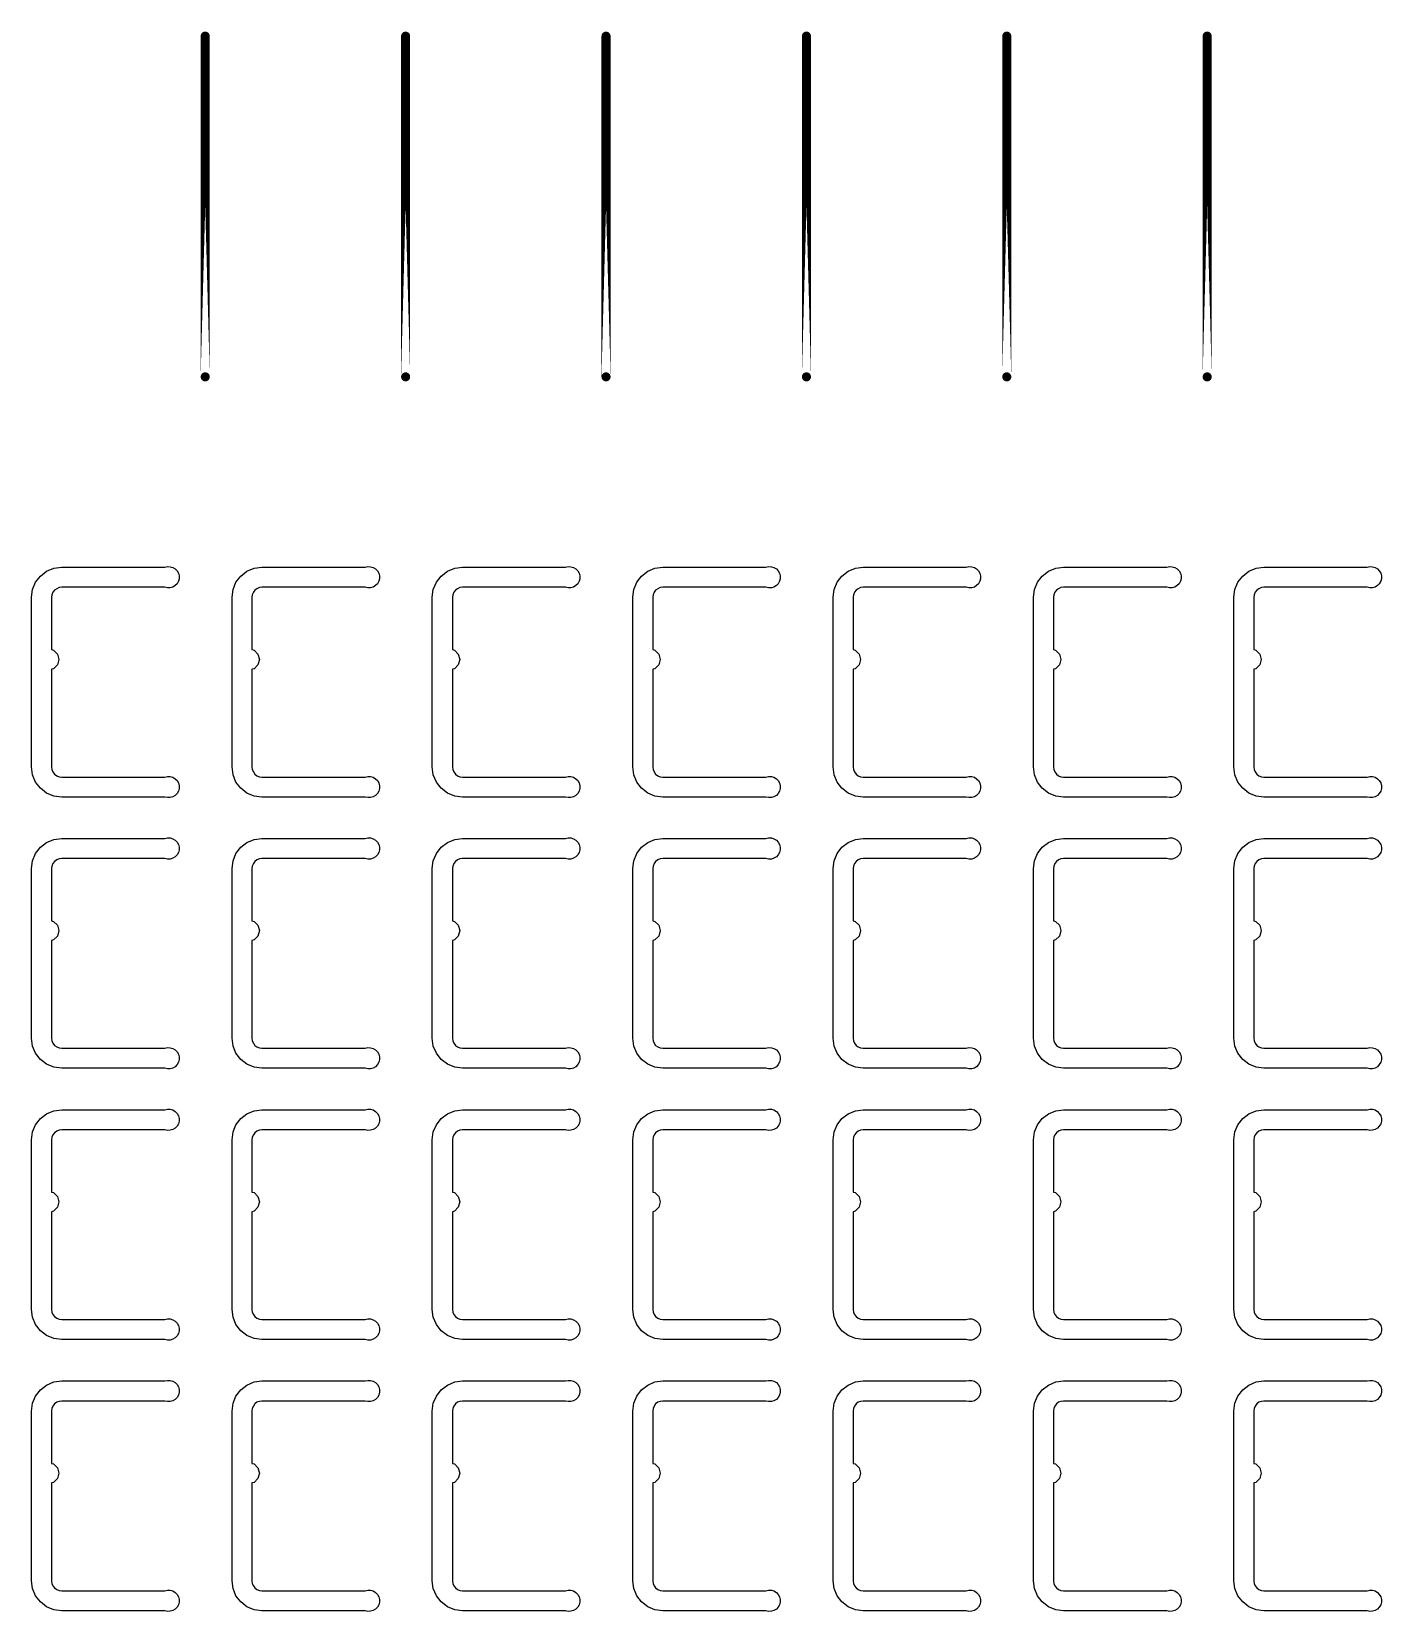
# Model space of a CAD drawing. Extents: x 11 to 212, y 11 to 212.
# Drawn here: x 143.2 to 155.09, y 161.53 to 175.44 of the extents above; entities that cross this region are included whole.
import ezdxf

# ---------------------------------------------------------------- set-up
doc = ezdxf.new("R2010")
doc.units = 0
doc.layers.get('0').update_dxf_attribs({"linetype": 'continuous'})
doc.layers.add('L4', color=7, linetype='continuous')

# ---------------------------------------------------------------- blocks, each defined once
blk = doc.blocks.new('cutlineendpoint')
at = {"const_width": 0.04}
blk.add_lwpolyline([(-0.02, 0, 1), (0.02, 0, 1)], format="xyb", close=True, dxfattribs=at)

msp = doc.modelspace()

# ---------------------------------------------------------------- linework, layer by layer
at = {"layer": 'L4', "const_width": 0.08}
for points in [[(144.729, 172.4), (144.729, 175.4)], [(146.494, 172.4), (146.494, 175.4)], [(148.259, 172.4), (148.259, 175.4)], [(150.024, 172.4), (150.024, 175.4)], [(151.788, 172.4), (151.788, 175.4)], [(153.553, 172.4), (153.553, 175.4)]]:
    msp.add_lwpolyline(points, close=True, dxfattribs=at)
at = {"layer": 'L4'}
for points in [[(144.373, 168.876), (144.397, 168.882), (144.421, 168.881), (144.444, 168.874), (144.464, 168.862), (144.481, 168.845), (144.493, 168.824), (144.499, 168.8), (144.499, 168.776), (144.493, 168.753), (144.481, 168.732), (144.464, 168.715), (144.444, 168.702), (144.421, 168.695), (144.397, 168.695), (144.373, 168.7), (143.465, 168.7), (143.396, 168.709), (143.332, 168.735), (143.278, 168.778), (143.235, 168.832), (143.209, 168.896), (143.2, 168.965), (143.2, 170.459), (143.209, 170.527), (143.235, 170.591), (143.278, 170.646), (143.332, 170.688), (143.396, 170.715), (143.465, 170.724), (144.373, 170.724), (144.397, 170.729), (144.421, 170.728), (144.444, 170.721), (144.464, 170.709), (144.481, 170.692), (144.493, 170.671), (144.499, 170.647), (144.499, 170.623), (144.493, 170.6), (144.481, 170.579), (144.464, 170.562), (144.444, 170.549), (144.421, 170.542), (144.397, 170.542), (144.373, 170.547), (143.465, 170.547), (143.442, 170.544), (143.421, 170.535), (143.402, 170.521), (143.388, 170.503), (143.379, 170.482), (143.376, 170.459), (143.376, 169.998), (143.394, 169.993), (143.429, 169.959), (143.441, 169.912), (143.429, 169.865), (143.394, 169.83), (143.376, 169.826), (143.376, 168.965), (143.379, 168.942), (143.388, 168.921), (143.402, 168.902), (143.421, 168.888), (143.442, 168.879), (143.465, 168.876)], [(146.138, 168.876), (146.161, 168.882), (146.185, 168.881), (146.209, 168.874), (146.229, 168.862), (146.246, 168.845), (146.258, 168.824), (146.264, 168.8), (146.264, 168.776), (146.258, 168.753), (146.246, 168.732), (146.229, 168.715), (146.209, 168.702), (146.185, 168.695), (146.161, 168.695), (146.138, 168.7), (145.229, 168.7), (145.161, 168.709), (145.097, 168.735), (145.042, 168.778), (145, 168.832), (144.974, 168.896), (144.965, 168.965), (144.965, 170.459), (144.974, 170.527), (145, 170.591), (145.042, 170.646), (145.097, 170.688), (145.161, 170.715), (145.229, 170.724), (146.138, 170.724), (146.161, 170.729), (146.185, 170.728), (146.209, 170.721), (146.229, 170.709), (146.246, 170.692), (146.258, 170.671), (146.264, 170.647), (146.264, 170.623), (146.258, 170.6), (146.246, 170.579), (146.229, 170.562), (146.209, 170.549), (146.185, 170.542), (146.161, 170.542), (146.138, 170.547), (145.229, 170.547), (145.207, 170.544), (145.185, 170.535), (145.167, 170.521), (145.153, 170.503), (145.144, 170.482), (145.141, 170.459), (145.141, 169.998), (145.159, 169.993), (145.193, 169.959), (145.206, 169.912), (145.193, 169.865), (145.159, 169.83), (145.141, 169.826), (145.141, 168.965), (145.144, 168.942), (145.153, 168.921), (145.167, 168.902), (145.185, 168.888), (145.207, 168.879), (145.229, 168.876)], [(147.903, 168.876), (147.926, 168.882), (147.95, 168.881), (147.973, 168.874), (147.994, 168.862), (148.011, 168.845), (148.023, 168.824), (148.029, 168.8), (148.029, 168.776), (148.023, 168.753), (148.011, 168.732), (147.994, 168.715), (147.973, 168.702), (147.95, 168.695), (147.926, 168.695), (147.903, 168.7), (146.994, 168.7), (146.926, 168.709), (146.862, 168.735), (146.807, 168.778), (146.765, 168.832), (146.738, 168.896), (146.729, 168.965), (146.729, 170.459), (146.738, 170.527), (146.765, 170.591), (146.807, 170.646), (146.862, 170.688), (146.926, 170.715), (146.994, 170.724), (147.903, 170.724), (147.926, 170.729), (147.95, 170.728), (147.973, 170.721), (147.994, 170.709), (148.011, 170.692), (148.023, 170.671), (148.029, 170.647), (148.029, 170.623), (148.023, 170.6), (148.011, 170.579), (147.994, 170.562), (147.973, 170.549), (147.95, 170.542), (147.926, 170.542), (147.903, 170.547), (146.994, 170.547), (146.971, 170.544), (146.95, 170.535), (146.932, 170.521), (146.918, 170.503), (146.909, 170.482), (146.906, 170.459), (146.906, 169.998), (146.924, 169.993), (146.958, 169.959), (146.971, 169.912), (146.958, 169.865), (146.924, 169.83), (146.906, 169.826), (146.906, 168.965), (146.909, 168.942), (146.918, 168.921), (146.932, 168.902), (146.95, 168.888), (146.971, 168.879), (146.994, 168.876)], [(149.667, 168.876), (149.691, 168.882), (149.715, 168.881), (149.738, 168.874), (149.759, 168.862), (149.775, 168.845), (149.787, 168.824), (149.793, 168.8), (149.793, 168.776), (149.787, 168.753), (149.775, 168.732), (149.759, 168.715), (149.738, 168.702), (149.715, 168.695), (149.691, 168.695), (149.667, 168.7), (148.759, 168.7), (148.69, 168.709), (148.626, 168.735), (148.572, 168.778), (148.53, 168.832), (148.503, 168.896), (148.494, 168.965), (148.494, 170.459), (148.503, 170.527), (148.53, 170.591), (148.572, 170.646), (148.626, 170.688), (148.69, 170.715), (148.759, 170.724), (149.667, 170.724), (149.691, 170.729), (149.715, 170.728), (149.738, 170.721), (149.759, 170.709), (149.775, 170.692), (149.787, 170.671), (149.793, 170.647), (149.793, 170.623), (149.787, 170.6), (149.775, 170.579), (149.759, 170.562), (149.738, 170.549), (149.715, 170.542), (149.691, 170.542), (149.667, 170.547), (148.759, 170.547), (148.736, 170.544), (148.715, 170.535), (148.696, 170.521), (148.682, 170.503), (148.674, 170.482), (148.671, 170.459), (148.671, 169.998), (148.688, 169.993), (148.723, 169.959), (148.735, 169.912), (148.723, 169.865), (148.688, 169.83), (148.671, 169.826), (148.671, 168.965), (148.674, 168.942), (148.682, 168.921), (148.696, 168.902), (148.715, 168.888), (148.736, 168.879), (148.759, 168.876)], [(151.432, 168.876), (151.455, 168.882), (151.48, 168.881), (151.503, 168.874), (151.523, 168.862), (151.54, 168.845), (151.552, 168.824), (151.558, 168.8), (151.558, 168.776), (151.552, 168.753), (151.54, 168.732), (151.523, 168.715), (151.503, 168.702), (151.48, 168.695), (151.455, 168.695), (151.432, 168.7), (150.524, 168.7), (150.455, 168.709), (150.391, 168.735), (150.336, 168.778), (150.294, 168.832), (150.268, 168.896), (150.259, 168.965), (150.259, 170.459), (150.268, 170.527), (150.294, 170.591), (150.336, 170.646), (150.391, 170.688), (150.455, 170.715), (150.524, 170.724), (151.432, 170.724), (151.455, 170.729), (151.48, 170.728), (151.503, 170.721), (151.523, 170.709), (151.54, 170.692), (151.552, 170.671), (151.558, 170.647), (151.558, 170.623), (151.552, 170.6), (151.54, 170.579), (151.523, 170.562), (151.503, 170.549), (151.48, 170.542), (151.455, 170.542), (151.432, 170.547), (150.524, 170.547), (150.501, 170.544), (150.479, 170.535), (150.461, 170.521), (150.447, 170.503), (150.438, 170.482), (150.435, 170.459), (150.435, 169.998), (150.453, 169.993), (150.487, 169.959), (150.5, 169.912), (150.487, 169.865), (150.453, 169.83), (150.435, 169.826), (150.435, 168.965), (150.438, 168.942), (150.447, 168.921), (150.461, 168.902), (150.479, 168.888), (150.501, 168.879), (150.524, 168.876)], [(153.197, 168.876), (153.22, 168.882), (153.244, 168.881), (153.267, 168.874), (153.288, 168.862), (153.305, 168.845), (153.317, 168.824), (153.323, 168.8), (153.323, 168.776), (153.317, 168.753), (153.305, 168.732), (153.288, 168.715), (153.267, 168.702), (153.244, 168.695), (153.22, 168.695), (153.197, 168.7), (152.288, 168.7), (152.22, 168.709), (152.156, 168.735), (152.101, 168.778), (152.059, 168.832), (152.033, 168.896), (152.024, 168.965), (152.024, 170.459), (152.033, 170.527), (152.059, 170.591), (152.101, 170.646), (152.156, 170.688), (152.22, 170.715), (152.288, 170.724), (153.197, 170.724), (153.22, 170.729), (153.244, 170.728), (153.267, 170.721), (153.288, 170.709), (153.305, 170.692), (153.317, 170.671), (153.323, 170.647), (153.323, 170.623), (153.317, 170.6), (153.305, 170.579), (153.288, 170.562), (153.267, 170.549), (153.244, 170.542), (153.22, 170.542), (153.197, 170.547), (152.288, 170.547), (152.265, 170.544), (152.244, 170.535), (152.226, 170.521), (152.212, 170.503), (152.203, 170.482), (152.2, 170.459), (152.2, 169.998), (152.218, 169.993), (152.252, 169.959), (152.265, 169.912), (152.252, 169.865), (152.218, 169.83), (152.2, 169.826), (152.2, 168.965), (152.203, 168.942), (152.212, 168.921), (152.226, 168.902), (152.244, 168.888), (152.265, 168.879), (152.288, 168.876)], [(154.961, 168.876), (154.985, 168.882), (155.009, 168.881), (155.032, 168.874), (155.053, 168.862), (155.069, 168.845), (155.081, 168.824), (155.087, 168.8), (155.087, 168.776), (155.081, 168.753), (155.069, 168.732), (155.053, 168.715), (155.032, 168.702), (155.009, 168.695), (154.985, 168.695), (154.961, 168.7), (154.053, 168.7), (153.984, 168.709), (153.921, 168.735), (153.866, 168.778), (153.824, 168.832), (153.797, 168.896), (153.788, 168.965), (153.788, 170.459), (153.797, 170.527), (153.824, 170.591), (153.866, 170.646), (153.921, 170.688), (153.984, 170.715), (154.053, 170.724), (154.961, 170.724), (154.985, 170.729), (155.009, 170.728), (155.032, 170.721), (155.053, 170.709), (155.069, 170.692), (155.081, 170.671), (155.087, 170.647), (155.087, 170.623), (155.081, 170.6), (155.069, 170.579), (155.053, 170.562), (155.032, 170.549), (155.009, 170.542), (154.985, 170.542), (154.961, 170.547), (154.053, 170.547), (154.03, 170.544), (154.009, 170.535), (153.991, 170.521), (153.977, 170.503), (153.968, 170.482), (153.965, 170.459), (153.965, 169.998), (153.982, 169.993), (154.017, 169.959), (154.029, 169.912), (154.017, 169.865), (153.982, 169.83), (153.965, 169.826), (153.965, 168.965), (153.968, 168.942), (153.977, 168.921), (153.991, 168.902), (154.009, 168.888), (154.03, 168.879), (154.053, 168.876)], [(144.373, 166.488), (144.397, 166.494), (144.421, 166.493), (144.444, 166.486), (144.464, 166.474), (144.481, 166.456), (144.493, 166.435), (144.499, 166.412), (144.499, 166.388), (144.493, 166.365), (144.481, 166.344), (144.464, 166.326), (144.444, 166.314), (144.421, 166.307), (144.397, 166.306), (144.373, 166.312), (143.465, 166.312), (143.396, 166.321), (143.332, 166.347), (143.278, 166.389), (143.235, 166.444), (143.209, 166.508), (143.2, 166.576), (143.2, 168.071), (143.209, 168.139), (143.235, 168.203), (143.278, 168.258), (143.332, 168.3), (143.396, 168.326), (143.465, 168.335), (144.373, 168.335), (144.397, 168.341), (144.421, 168.34), (144.444, 168.333), (144.464, 168.321), (144.481, 168.303), (144.493, 168.282), (144.499, 168.259), (144.499, 168.235), (144.493, 168.212), (144.481, 168.191), (144.464, 168.173), (144.444, 168.161), (144.421, 168.154), (144.397, 168.153), (144.373, 168.159), (143.465, 168.159), (143.442, 168.156), (143.421, 168.147), (143.402, 168.133), (143.388, 168.115), (143.379, 168.093), (143.376, 168.071), (143.376, 167.61), (143.394, 167.605), (143.429, 167.571), (143.441, 167.524), (143.429, 167.476), (143.394, 167.442), (143.376, 167.437), (143.376, 166.576), (143.379, 166.554), (143.388, 166.532), (143.402, 166.514), (143.421, 166.5), (143.442, 166.491), (143.465, 166.488)], [(146.138, 166.488), (146.161, 166.494), (146.185, 166.493), (146.209, 166.486), (146.229, 166.474), (146.246, 166.456), (146.258, 166.435), (146.264, 166.412), (146.264, 166.388), (146.258, 166.365), (146.246, 166.344), (146.229, 166.326), (146.209, 166.314), (146.185, 166.307), (146.161, 166.306), (146.138, 166.312), (145.229, 166.312), (145.161, 166.321), (145.097, 166.347), (145.042, 166.389), (145, 166.444), (144.974, 166.508), (144.965, 166.576), (144.965, 168.071), (144.974, 168.139), (145, 168.203), (145.042, 168.258), (145.097, 168.3), (145.161, 168.326), (145.229, 168.335), (146.138, 168.335), (146.161, 168.341), (146.185, 168.34), (146.209, 168.333), (146.229, 168.321), (146.246, 168.303), (146.258, 168.282), (146.264, 168.259), (146.264, 168.235), (146.258, 168.212), (146.246, 168.191), (146.229, 168.173), (146.209, 168.161), (146.185, 168.154), (146.161, 168.153), (146.138, 168.159), (145.229, 168.159), (145.207, 168.156), (145.185, 168.147), (145.167, 168.133), (145.153, 168.115), (145.144, 168.093), (145.141, 168.071), (145.141, 167.61), (145.159, 167.605), (145.193, 167.571), (145.206, 167.524), (145.193, 167.476), (145.159, 167.442), (145.141, 167.437), (145.141, 166.576), (145.144, 166.554), (145.153, 166.532), (145.167, 166.514), (145.185, 166.5), (145.207, 166.491), (145.229, 166.488)], [(147.903, 166.488), (147.926, 166.494), (147.95, 166.493), (147.973, 166.486), (147.994, 166.474), (148.011, 166.456), (148.023, 166.435), (148.029, 166.412), (148.029, 166.388), (148.023, 166.365), (148.011, 166.344), (147.994, 166.326), (147.973, 166.314), (147.95, 166.307), (147.926, 166.306), (147.903, 166.312), (146.994, 166.312), (146.926, 166.321), (146.862, 166.347), (146.807, 166.389), (146.765, 166.444), (146.738, 166.508), (146.729, 166.576), (146.729, 168.071), (146.738, 168.139), (146.765, 168.203), (146.807, 168.258), (146.862, 168.3), (146.926, 168.326), (146.994, 168.335), (147.903, 168.335), (147.926, 168.341), (147.95, 168.34), (147.973, 168.333), (147.994, 168.321), (148.011, 168.303), (148.023, 168.282), (148.029, 168.259), (148.029, 168.235), (148.023, 168.212), (148.011, 168.191), (147.994, 168.173), (147.973, 168.161), (147.95, 168.154), (147.926, 168.153), (147.903, 168.159), (146.994, 168.159), (146.971, 168.156), (146.95, 168.147), (146.932, 168.133), (146.918, 168.115), (146.909, 168.093), (146.906, 168.071), (146.906, 167.61), (146.924, 167.605), (146.958, 167.571), (146.971, 167.524), (146.958, 167.476), (146.924, 167.442), (146.906, 167.437), (146.906, 166.576), (146.909, 166.554), (146.918, 166.532), (146.932, 166.514), (146.95, 166.5), (146.971, 166.491), (146.994, 166.488)], [(149.667, 166.488), (149.691, 166.494), (149.715, 166.493), (149.738, 166.486), (149.759, 166.474), (149.775, 166.456), (149.787, 166.435), (149.793, 166.412), (149.793, 166.388), (149.787, 166.365), (149.775, 166.344), (149.759, 166.326), (149.738, 166.314), (149.715, 166.307), (149.691, 166.306), (149.667, 166.312), (148.759, 166.312), (148.69, 166.321), (148.626, 166.347), (148.572, 166.389), (148.53, 166.444), (148.503, 166.508), (148.494, 166.576), (148.494, 168.071), (148.503, 168.139), (148.53, 168.203), (148.572, 168.258), (148.626, 168.3), (148.69, 168.326), (148.759, 168.335), (149.667, 168.335), (149.691, 168.341), (149.715, 168.34), (149.738, 168.333), (149.759, 168.321), (149.775, 168.303), (149.787, 168.282), (149.793, 168.259), (149.793, 168.235), (149.787, 168.212), (149.775, 168.191), (149.759, 168.173), (149.738, 168.161), (149.715, 168.154), (149.691, 168.153), (149.667, 168.159), (148.759, 168.159), (148.736, 168.156), (148.715, 168.147), (148.696, 168.133), (148.682, 168.115), (148.674, 168.093), (148.671, 168.071), (148.671, 167.61), (148.688, 167.605), (148.723, 167.571), (148.735, 167.524), (148.723, 167.476), (148.688, 167.442), (148.671, 167.437), (148.671, 166.576), (148.674, 166.554), (148.682, 166.532), (148.696, 166.514), (148.715, 166.5), (148.736, 166.491), (148.759, 166.488)], [(151.432, 166.488), (151.455, 166.494), (151.48, 166.493), (151.503, 166.486), (151.523, 166.474), (151.54, 166.456), (151.552, 166.435), (151.558, 166.412), (151.558, 166.388), (151.552, 166.365), (151.54, 166.344), (151.523, 166.326), (151.503, 166.314), (151.48, 166.307), (151.455, 166.306), (151.432, 166.312), (150.524, 166.312), (150.455, 166.321), (150.391, 166.347), (150.336, 166.389), (150.294, 166.444), (150.268, 166.508), (150.259, 166.576), (150.259, 168.071), (150.268, 168.139), (150.294, 168.203), (150.336, 168.258), (150.391, 168.3), (150.455, 168.326), (150.524, 168.335), (151.432, 168.335), (151.455, 168.341), (151.48, 168.34), (151.503, 168.333), (151.523, 168.321), (151.54, 168.303), (151.552, 168.282), (151.558, 168.259), (151.558, 168.235), (151.552, 168.212), (151.54, 168.191), (151.523, 168.173), (151.503, 168.161), (151.48, 168.154), (151.455, 168.153), (151.432, 168.159), (150.524, 168.159), (150.501, 168.156), (150.479, 168.147), (150.461, 168.133), (150.447, 168.115), (150.438, 168.093), (150.435, 168.071), (150.435, 167.61), (150.453, 167.605), (150.487, 167.571), (150.5, 167.524), (150.487, 167.476), (150.453, 167.442), (150.435, 167.437), (150.435, 166.576), (150.438, 166.554), (150.447, 166.532), (150.461, 166.514), (150.479, 166.5), (150.501, 166.491), (150.524, 166.488)], [(153.197, 166.488), (153.22, 166.494), (153.244, 166.493), (153.267, 166.486), (153.288, 166.474), (153.305, 166.456), (153.317, 166.435), (153.323, 166.412), (153.323, 166.388), (153.317, 166.365), (153.305, 166.344), (153.288, 166.326), (153.267, 166.314), (153.244, 166.307), (153.22, 166.306), (153.197, 166.312), (152.288, 166.312), (152.22, 166.321), (152.156, 166.347), (152.101, 166.389), (152.059, 166.444), (152.033, 166.508), (152.024, 166.576), (152.024, 168.071), (152.033, 168.139), (152.059, 168.203), (152.101, 168.258), (152.156, 168.3), (152.22, 168.326), (152.288, 168.335), (153.197, 168.335), (153.22, 168.341), (153.244, 168.34), (153.267, 168.333), (153.288, 168.321), (153.305, 168.303), (153.317, 168.282), (153.323, 168.259), (153.323, 168.235), (153.317, 168.212), (153.305, 168.191), (153.288, 168.173), (153.267, 168.161), (153.244, 168.154), (153.22, 168.153), (153.197, 168.159), (152.288, 168.159), (152.265, 168.156), (152.244, 168.147), (152.226, 168.133), (152.212, 168.115), (152.203, 168.093), (152.2, 168.071), (152.2, 167.61), (152.218, 167.605), (152.252, 167.571), (152.265, 167.524), (152.252, 167.476), (152.218, 167.442), (152.2, 167.437), (152.2, 166.576), (152.203, 166.554), (152.212, 166.532), (152.226, 166.514), (152.244, 166.5), (152.265, 166.491), (152.288, 166.488)], [(154.961, 166.488), (154.985, 166.494), (155.009, 166.493), (155.032, 166.486), (155.053, 166.474), (155.069, 166.456), (155.081, 166.435), (155.087, 166.412), (155.087, 166.388), (155.081, 166.365), (155.069, 166.344), (155.053, 166.326), (155.032, 166.314), (155.009, 166.307), (154.985, 166.306), (154.961, 166.312), (154.053, 166.312), (153.984, 166.321), (153.921, 166.347), (153.866, 166.389), (153.824, 166.444), (153.797, 166.508), (153.788, 166.576), (153.788, 168.071), (153.797, 168.139), (153.824, 168.203), (153.866, 168.258), (153.921, 168.3), (153.984, 168.326), (154.053, 168.335), (154.961, 168.335), (154.985, 168.341), (155.009, 168.34), (155.032, 168.333), (155.053, 168.321), (155.069, 168.303), (155.081, 168.282), (155.087, 168.259), (155.087, 168.235), (155.081, 168.212), (155.069, 168.191), (155.053, 168.173), (155.032, 168.161), (155.009, 168.154), (154.985, 168.153), (154.961, 168.159), (154.053, 168.159), (154.03, 168.156), (154.009, 168.147), (153.991, 168.133), (153.977, 168.115), (153.968, 168.093), (153.965, 168.071), (153.965, 167.61), (153.982, 167.605), (154.017, 167.571), (154.029, 167.524), (154.017, 167.476), (153.982, 167.442), (153.965, 167.437), (153.965, 166.576), (153.968, 166.554), (153.977, 166.532), (153.991, 166.514), (154.009, 166.5), (154.03, 166.491), (154.053, 166.488)], [(144.373, 164.1), (144.397, 164.105), (144.421, 164.105), (144.444, 164.098), (144.464, 164.085), (144.481, 164.068), (144.493, 164.047), (144.499, 164.024), (144.499, 164), (144.493, 163.976), (144.481, 163.955), (144.464, 163.938), (144.444, 163.926), (144.421, 163.919), (144.397, 163.918), (144.373, 163.924), (143.465, 163.924), (143.396, 163.933), (143.332, 163.959), (143.278, 164.001), (143.235, 164.056), (143.209, 164.12), (143.2, 164.188), (143.2, 165.682), (143.209, 165.751), (143.235, 165.815), (143.278, 165.87), (143.332, 165.912), (143.396, 165.938), (143.465, 165.947), (144.373, 165.947), (144.397, 165.952), (144.421, 165.952), (144.444, 165.945), (144.464, 165.932), (144.481, 165.915), (144.493, 165.894), (144.499, 165.871), (144.499, 165.847), (144.493, 165.823), (144.481, 165.802), (144.464, 165.785), (144.444, 165.773), (144.421, 165.766), (144.397, 165.765), (144.373, 165.771), (143.465, 165.771), (143.442, 165.768), (143.421, 165.759), (143.402, 165.745), (143.388, 165.726), (143.379, 165.705), (143.376, 165.682), (143.376, 165.222), (143.394, 165.217), (143.429, 165.182), (143.441, 165.135), (143.429, 165.088), (143.394, 165.054), (143.376, 165.049), (143.376, 164.188), (143.379, 164.165), (143.388, 164.144), (143.402, 164.126), (143.421, 164.112), (143.442, 164.103), (143.465, 164.1)], [(146.138, 164.1), (146.161, 164.105), (146.185, 164.105), (146.209, 164.098), (146.229, 164.085), (146.246, 164.068), (146.258, 164.047), (146.264, 164.024), (146.264, 164), (146.258, 163.976), (146.246, 163.955), (146.229, 163.938), (146.209, 163.926), (146.185, 163.919), (146.161, 163.918), (146.138, 163.924), (145.229, 163.924), (145.161, 163.933), (145.097, 163.959), (145.042, 164.001), (145, 164.056), (144.974, 164.12), (144.965, 164.188), (144.965, 165.682), (144.974, 165.751), (145, 165.815), (145.042, 165.87), (145.097, 165.912), (145.161, 165.938), (145.229, 165.947), (146.138, 165.947), (146.161, 165.952), (146.185, 165.952), (146.209, 165.945), (146.229, 165.932), (146.246, 165.915), (146.258, 165.894), (146.264, 165.871), (146.264, 165.847), (146.258, 165.823), (146.246, 165.802), (146.229, 165.785), (146.209, 165.773), (146.185, 165.766), (146.161, 165.765), (146.138, 165.771), (145.229, 165.771), (145.207, 165.768), (145.185, 165.759), (145.167, 165.745), (145.153, 165.726), (145.144, 165.705), (145.141, 165.682), (145.141, 165.222), (145.159, 165.217), (145.193, 165.182), (145.206, 165.135), (145.193, 165.088), (145.159, 165.054), (145.141, 165.049), (145.141, 164.188), (145.144, 164.165), (145.153, 164.144), (145.167, 164.126), (145.185, 164.112), (145.207, 164.103), (145.229, 164.1)], [(147.903, 164.1), (147.926, 164.105), (147.95, 164.105), (147.973, 164.098), (147.994, 164.085), (148.011, 164.068), (148.023, 164.047), (148.029, 164.024), (148.029, 164), (148.023, 163.976), (148.011, 163.955), (147.994, 163.938), (147.973, 163.926), (147.95, 163.919), (147.926, 163.918), (147.903, 163.924), (146.994, 163.924), (146.926, 163.933), (146.862, 163.959), (146.807, 164.001), (146.765, 164.056), (146.738, 164.12), (146.729, 164.188), (146.729, 165.682), (146.738, 165.751), (146.765, 165.815), (146.807, 165.87), (146.862, 165.912), (146.926, 165.938), (146.994, 165.947), (147.903, 165.947), (147.926, 165.952), (147.95, 165.952), (147.973, 165.945), (147.994, 165.932), (148.011, 165.915), (148.023, 165.894), (148.029, 165.871), (148.029, 165.847), (148.023, 165.823), (148.011, 165.802), (147.994, 165.785), (147.973, 165.773), (147.95, 165.766), (147.926, 165.765), (147.903, 165.771), (146.994, 165.771), (146.971, 165.768), (146.95, 165.759), (146.932, 165.745), (146.918, 165.726), (146.909, 165.705), (146.906, 165.682), (146.906, 165.222), (146.924, 165.217), (146.958, 165.182), (146.971, 165.135), (146.958, 165.088), (146.924, 165.054), (146.906, 165.049), (146.906, 164.188), (146.909, 164.165), (146.918, 164.144), (146.932, 164.126), (146.95, 164.112), (146.971, 164.103), (146.994, 164.1)], [(149.667, 164.1), (149.691, 164.105), (149.715, 164.105), (149.738, 164.098), (149.759, 164.085), (149.775, 164.068), (149.787, 164.047), (149.793, 164.024), (149.793, 164), (149.787, 163.976), (149.775, 163.955), (149.759, 163.938), (149.738, 163.926), (149.715, 163.919), (149.691, 163.918), (149.667, 163.924), (148.759, 163.924), (148.69, 163.933), (148.626, 163.959), (148.572, 164.001), (148.53, 164.056), (148.503, 164.12), (148.494, 164.188), (148.494, 165.682), (148.503, 165.751), (148.53, 165.815), (148.572, 165.87), (148.626, 165.912), (148.69, 165.938), (148.759, 165.947), (149.667, 165.947), (149.691, 165.952), (149.715, 165.952), (149.738, 165.945), (149.759, 165.932), (149.775, 165.915), (149.787, 165.894), (149.793, 165.871), (149.793, 165.847), (149.787, 165.823), (149.775, 165.802), (149.759, 165.785), (149.738, 165.773), (149.715, 165.766), (149.691, 165.765), (149.667, 165.771), (148.759, 165.771), (148.736, 165.768), (148.715, 165.759), (148.696, 165.745), (148.682, 165.726), (148.674, 165.705), (148.671, 165.682), (148.671, 165.222), (148.688, 165.217), (148.723, 165.182), (148.735, 165.135), (148.723, 165.088), (148.688, 165.054), (148.671, 165.049), (148.671, 164.188), (148.674, 164.165), (148.682, 164.144), (148.696, 164.126), (148.715, 164.112), (148.736, 164.103), (148.759, 164.1)], [(151.432, 164.1), (151.455, 164.105), (151.48, 164.105), (151.503, 164.098), (151.523, 164.085), (151.54, 164.068), (151.552, 164.047), (151.558, 164.024), (151.558, 164), (151.552, 163.976), (151.54, 163.955), (151.523, 163.938), (151.503, 163.926), (151.48, 163.919), (151.455, 163.918), (151.432, 163.924), (150.524, 163.924), (150.455, 163.933), (150.391, 163.959), (150.336, 164.001), (150.294, 164.056), (150.268, 164.12), (150.259, 164.188), (150.259, 165.682), (150.268, 165.751), (150.294, 165.815), (150.336, 165.87), (150.391, 165.912), (150.455, 165.938), (150.524, 165.947), (151.432, 165.947), (151.455, 165.952), (151.48, 165.952), (151.503, 165.945), (151.523, 165.932), (151.54, 165.915), (151.552, 165.894), (151.558, 165.871), (151.558, 165.847), (151.552, 165.823), (151.54, 165.802), (151.523, 165.785), (151.503, 165.773), (151.48, 165.766), (151.455, 165.765), (151.432, 165.771), (150.524, 165.771), (150.501, 165.768), (150.479, 165.759), (150.461, 165.745), (150.447, 165.726), (150.438, 165.705), (150.435, 165.682), (150.435, 165.222), (150.453, 165.217), (150.487, 165.182), (150.5, 165.135), (150.487, 165.088), (150.453, 165.054), (150.435, 165.049), (150.435, 164.188), (150.438, 164.165), (150.447, 164.144), (150.461, 164.126), (150.479, 164.112), (150.501, 164.103), (150.524, 164.1)], [(153.197, 164.1), (153.22, 164.105), (153.244, 164.105), (153.267, 164.098), (153.288, 164.085), (153.305, 164.068), (153.317, 164.047), (153.323, 164.024), (153.323, 164), (153.317, 163.976), (153.305, 163.955), (153.288, 163.938), (153.267, 163.926), (153.244, 163.919), (153.22, 163.918), (153.197, 163.924), (152.288, 163.924), (152.22, 163.933), (152.156, 163.959), (152.101, 164.001), (152.059, 164.056), (152.033, 164.12), (152.024, 164.188), (152.024, 165.682), (152.033, 165.751), (152.059, 165.815), (152.101, 165.87), (152.156, 165.912), (152.22, 165.938), (152.288, 165.947), (153.197, 165.947), (153.22, 165.952), (153.244, 165.952), (153.267, 165.945), (153.288, 165.932), (153.305, 165.915), (153.317, 165.894), (153.323, 165.871), (153.323, 165.847), (153.317, 165.823), (153.305, 165.802), (153.288, 165.785), (153.267, 165.773), (153.244, 165.766), (153.22, 165.765), (153.197, 165.771), (152.288, 165.771), (152.265, 165.768), (152.244, 165.759), (152.226, 165.745), (152.212, 165.726), (152.203, 165.705), (152.2, 165.682), (152.2, 165.222), (152.218, 165.217), (152.252, 165.182), (152.265, 165.135), (152.252, 165.088), (152.218, 165.054), (152.2, 165.049), (152.2, 164.188), (152.203, 164.165), (152.212, 164.144), (152.226, 164.126), (152.244, 164.112), (152.265, 164.103), (152.288, 164.1)], [(154.961, 164.1), (154.985, 164.105), (155.009, 164.105), (155.032, 164.098), (155.053, 164.085), (155.069, 164.068), (155.081, 164.047), (155.087, 164.024), (155.087, 164), (155.081, 163.976), (155.069, 163.955), (155.053, 163.938), (155.032, 163.926), (155.009, 163.919), (154.985, 163.918), (154.961, 163.924), (154.053, 163.924), (153.984, 163.933), (153.921, 163.959), (153.866, 164.001), (153.824, 164.056), (153.797, 164.12), (153.788, 164.188), (153.788, 165.682), (153.797, 165.751), (153.824, 165.815), (153.866, 165.87), (153.921, 165.912), (153.984, 165.938), (154.053, 165.947), (154.961, 165.947), (154.985, 165.952), (155.009, 165.952), (155.032, 165.945), (155.053, 165.932), (155.069, 165.915), (155.081, 165.894), (155.087, 165.871), (155.087, 165.847), (155.081, 165.823), (155.069, 165.802), (155.053, 165.785), (155.032, 165.773), (155.009, 165.766), (154.985, 165.765), (154.961, 165.771), (154.053, 165.771), (154.03, 165.768), (154.009, 165.759), (153.991, 165.745), (153.977, 165.726), (153.968, 165.705), (153.965, 165.682), (153.965, 165.222), (153.982, 165.217), (154.017, 165.182), (154.029, 165.135), (154.017, 165.088), (153.982, 165.054), (153.965, 165.049), (153.965, 164.188), (153.968, 164.165), (153.977, 164.144), (153.991, 164.126), (154.009, 164.112), (154.03, 164.103), (154.053, 164.1)], [(144.373, 161.712), (144.397, 161.717), (144.421, 161.716), (144.444, 161.71), (144.464, 161.697), (144.481, 161.68), (144.493, 161.659), (144.499, 161.636), (144.499, 161.611), (144.493, 161.588), (144.481, 161.567), (144.464, 161.55), (144.444, 161.537), (144.421, 161.531), (144.397, 161.53), (144.373, 161.535), (143.465, 161.535), (143.396, 161.544), (143.332, 161.571), (143.278, 161.613), (143.235, 161.668), (143.209, 161.731), (143.2, 161.8), (143.2, 163.294), (143.209, 163.363), (143.235, 163.426), (143.278, 163.481), (143.332, 163.523), (143.396, 163.55), (143.465, 163.559), (144.373, 163.559), (144.397, 163.564), (144.421, 163.564), (144.444, 163.557), (144.464, 163.544), (144.481, 163.527), (144.493, 163.506), (144.499, 163.483), (144.499, 163.459), (144.493, 163.435), (144.481, 163.414), (144.464, 163.397), (144.444, 163.384), (144.421, 163.378), (144.397, 163.377), (144.373, 163.382), (143.465, 163.382), (143.442, 163.379), (143.421, 163.371), (143.402, 163.357), (143.388, 163.338), (143.379, 163.317), (143.376, 163.294), (143.376, 162.833), (143.394, 162.829), (143.429, 162.794), (143.441, 162.747), (143.429, 162.7), (143.394, 162.666), (143.376, 162.661), (143.376, 161.8), (143.379, 161.777), (143.388, 161.756), (143.402, 161.738), (143.421, 161.724), (143.442, 161.715), (143.465, 161.712)], [(146.138, 161.712), (146.161, 161.717), (146.185, 161.716), (146.209, 161.71), (146.229, 161.697), (146.246, 161.68), (146.258, 161.659), (146.264, 161.636), (146.264, 161.611), (146.258, 161.588), (146.246, 161.567), (146.229, 161.55), (146.209, 161.537), (146.185, 161.531), (146.161, 161.53), (146.138, 161.535), (145.229, 161.535), (145.161, 161.544), (145.097, 161.571), (145.042, 161.613), (145, 161.668), (144.974, 161.731), (144.965, 161.8), (144.965, 163.294), (144.974, 163.363), (145, 163.426), (145.042, 163.481), (145.097, 163.523), (145.161, 163.55), (145.229, 163.559), (146.138, 163.559), (146.161, 163.564), (146.185, 163.564), (146.209, 163.557), (146.229, 163.544), (146.246, 163.527), (146.258, 163.506), (146.264, 163.483), (146.264, 163.459), (146.258, 163.435), (146.246, 163.414), (146.229, 163.397), (146.209, 163.384), (146.185, 163.378), (146.161, 163.377), (146.138, 163.382), (145.229, 163.382), (145.207, 163.379), (145.185, 163.371), (145.167, 163.357), (145.153, 163.338), (145.144, 163.317), (145.141, 163.294), (145.141, 162.833), (145.159, 162.829), (145.193, 162.794), (145.206, 162.747), (145.193, 162.7), (145.159, 162.666), (145.141, 162.661), (145.141, 161.8), (145.144, 161.777), (145.153, 161.756), (145.167, 161.738), (145.185, 161.724), (145.207, 161.715), (145.229, 161.712)], [(147.903, 161.712), (147.926, 161.717), (147.95, 161.716), (147.973, 161.71), (147.994, 161.697), (148.011, 161.68), (148.023, 161.659), (148.029, 161.636), (148.029, 161.611), (148.023, 161.588), (148.011, 161.567), (147.994, 161.55), (147.973, 161.537), (147.95, 161.531), (147.926, 161.53), (147.903, 161.535), (146.994, 161.535), (146.926, 161.544), (146.862, 161.571), (146.807, 161.613), (146.765, 161.668), (146.738, 161.731), (146.729, 161.8), (146.729, 163.294), (146.738, 163.363), (146.765, 163.426), (146.807, 163.481), (146.862, 163.523), (146.926, 163.55), (146.994, 163.559), (147.903, 163.559), (147.926, 163.564), (147.95, 163.564), (147.973, 163.557), (147.994, 163.544), (148.011, 163.527), (148.023, 163.506), (148.029, 163.483), (148.029, 163.459), (148.023, 163.435), (148.011, 163.414), (147.994, 163.397), (147.973, 163.384), (147.95, 163.378), (147.926, 163.377), (147.903, 163.382), (146.994, 163.382), (146.971, 163.379), (146.95, 163.371), (146.932, 163.357), (146.918, 163.338), (146.909, 163.317), (146.906, 163.294), (146.906, 162.833), (146.924, 162.829), (146.958, 162.794), (146.971, 162.747), (146.958, 162.7), (146.924, 162.666), (146.906, 162.661), (146.906, 161.8), (146.909, 161.777), (146.918, 161.756), (146.932, 161.738), (146.95, 161.724), (146.971, 161.715), (146.994, 161.712)], [(149.667, 161.712), (149.691, 161.717), (149.715, 161.716), (149.738, 161.71), (149.759, 161.697), (149.775, 161.68), (149.787, 161.659), (149.793, 161.636), (149.793, 161.611), (149.787, 161.588), (149.775, 161.567), (149.759, 161.55), (149.738, 161.537), (149.715, 161.531), (149.691, 161.53), (149.667, 161.535), (148.759, 161.535), (148.69, 161.544), (148.626, 161.571), (148.572, 161.613), (148.53, 161.668), (148.503, 161.731), (148.494, 161.8), (148.494, 163.294), (148.503, 163.363), (148.53, 163.426), (148.572, 163.481), (148.626, 163.523), (148.69, 163.55), (148.759, 163.559), (149.667, 163.559), (149.691, 163.564), (149.715, 163.564), (149.738, 163.557), (149.759, 163.544), (149.775, 163.527), (149.787, 163.506), (149.793, 163.483), (149.793, 163.459), (149.787, 163.435), (149.775, 163.414), (149.759, 163.397), (149.738, 163.384), (149.715, 163.378), (149.691, 163.377), (149.667, 163.382), (148.759, 163.382), (148.736, 163.379), (148.715, 163.371), (148.696, 163.357), (148.682, 163.338), (148.674, 163.317), (148.671, 163.294), (148.671, 162.833), (148.688, 162.829), (148.723, 162.794), (148.735, 162.747), (148.723, 162.7), (148.688, 162.666), (148.671, 162.661), (148.671, 161.8), (148.674, 161.777), (148.682, 161.756), (148.696, 161.738), (148.715, 161.724), (148.736, 161.715), (148.759, 161.712)], [(151.432, 161.712), (151.455, 161.717), (151.48, 161.716), (151.503, 161.71), (151.523, 161.697), (151.54, 161.68), (151.552, 161.659), (151.558, 161.636), (151.558, 161.611), (151.552, 161.588), (151.54, 161.567), (151.523, 161.55), (151.503, 161.537), (151.48, 161.531), (151.455, 161.53), (151.432, 161.535), (150.524, 161.535), (150.455, 161.544), (150.391, 161.571), (150.336, 161.613), (150.294, 161.668), (150.268, 161.731), (150.259, 161.8), (150.259, 163.294), (150.268, 163.363), (150.294, 163.426), (150.336, 163.481), (150.391, 163.523), (150.455, 163.55), (150.524, 163.559), (151.432, 163.559), (151.455, 163.564), (151.48, 163.564), (151.503, 163.557), (151.523, 163.544), (151.54, 163.527), (151.552, 163.506), (151.558, 163.483), (151.558, 163.459), (151.552, 163.435), (151.54, 163.414), (151.523, 163.397), (151.503, 163.384), (151.48, 163.378), (151.455, 163.377), (151.432, 163.382), (150.524, 163.382), (150.501, 163.379), (150.479, 163.371), (150.461, 163.357), (150.447, 163.338), (150.438, 163.317), (150.435, 163.294), (150.435, 162.833), (150.453, 162.829), (150.487, 162.794), (150.5, 162.747), (150.487, 162.7), (150.453, 162.666), (150.435, 162.661), (150.435, 161.8), (150.438, 161.777), (150.447, 161.756), (150.461, 161.738), (150.479, 161.724), (150.501, 161.715), (150.524, 161.712)], [(153.197, 161.712), (153.22, 161.717), (153.244, 161.716), (153.267, 161.71), (153.288, 161.697), (153.305, 161.68), (153.317, 161.659), (153.323, 161.636), (153.323, 161.611), (153.317, 161.588), (153.305, 161.567), (153.288, 161.55), (153.267, 161.537), (153.244, 161.531), (153.22, 161.53), (153.197, 161.535), (152.288, 161.535), (152.22, 161.544), (152.156, 161.571), (152.101, 161.613), (152.059, 161.668), (152.033, 161.731), (152.024, 161.8), (152.024, 163.294), (152.033, 163.363), (152.059, 163.426), (152.101, 163.481), (152.156, 163.523), (152.22, 163.55), (152.288, 163.559), (153.197, 163.559), (153.22, 163.564), (153.244, 163.564), (153.267, 163.557), (153.288, 163.544), (153.305, 163.527), (153.317, 163.506), (153.323, 163.483), (153.323, 163.459), (153.317, 163.435), (153.305, 163.414), (153.288, 163.397), (153.267, 163.384), (153.244, 163.378), (153.22, 163.377), (153.197, 163.382), (152.288, 163.382), (152.265, 163.379), (152.244, 163.371), (152.226, 163.357), (152.212, 163.338), (152.203, 163.317), (152.2, 163.294), (152.2, 162.833), (152.218, 162.829), (152.252, 162.794), (152.265, 162.747), (152.252, 162.7), (152.218, 162.666), (152.2, 162.661), (152.2, 161.8), (152.203, 161.777), (152.212, 161.756), (152.226, 161.738), (152.244, 161.724), (152.265, 161.715), (152.288, 161.712)], [(154.961, 161.712), (154.985, 161.717), (155.009, 161.716), (155.032, 161.71), (155.053, 161.697), (155.069, 161.68), (155.081, 161.659), (155.087, 161.636), (155.087, 161.611), (155.081, 161.588), (155.069, 161.567), (155.053, 161.55), (155.032, 161.537), (155.009, 161.531), (154.985, 161.53), (154.961, 161.535), (154.053, 161.535), (153.984, 161.544), (153.921, 161.571), (153.866, 161.613), (153.824, 161.668), (153.797, 161.731), (153.788, 161.8), (153.788, 163.294), (153.797, 163.363), (153.824, 163.426), (153.866, 163.481), (153.921, 163.523), (153.984, 163.55), (154.053, 163.559), (154.961, 163.559), (154.985, 163.564), (155.009, 163.564), (155.032, 163.557), (155.053, 163.544), (155.069, 163.527), (155.081, 163.506), (155.087, 163.483), (155.087, 163.459), (155.081, 163.435), (155.069, 163.414), (155.053, 163.397), (155.032, 163.384), (155.009, 163.378), (154.985, 163.377), (154.961, 163.382), (154.053, 163.382), (154.03, 163.379), (154.009, 163.371), (153.991, 163.357), (153.977, 163.338), (153.968, 163.317), (153.965, 163.294), (153.965, 162.833), (153.982, 162.829), (154.017, 162.794), (154.029, 162.747), (154.017, 162.7), (153.982, 162.666), (153.965, 162.661), (153.965, 161.8), (153.968, 161.777), (153.977, 161.756), (153.991, 161.738), (154.009, 161.724), (154.03, 161.715), (154.053, 161.712)]]:
    msp.add_lwpolyline(points, close=True, dxfattribs=at)

# ---------------------------------------------------------------- block references
for p in [(144.729, 175.4), (146.494, 175.4), (148.259, 175.4), (150.024, 175.4), (151.788, 175.4), (153.553, 175.4), (144.729, 172.4), (146.494, 172.4), (148.259, 172.4), (150.024, 172.4), (151.788, 172.4), (153.553, 172.4)]:
    msp.add_blockref('cutlineendpoint', p, dxfattribs=at)

doc.saveas('drawing.dxf')
